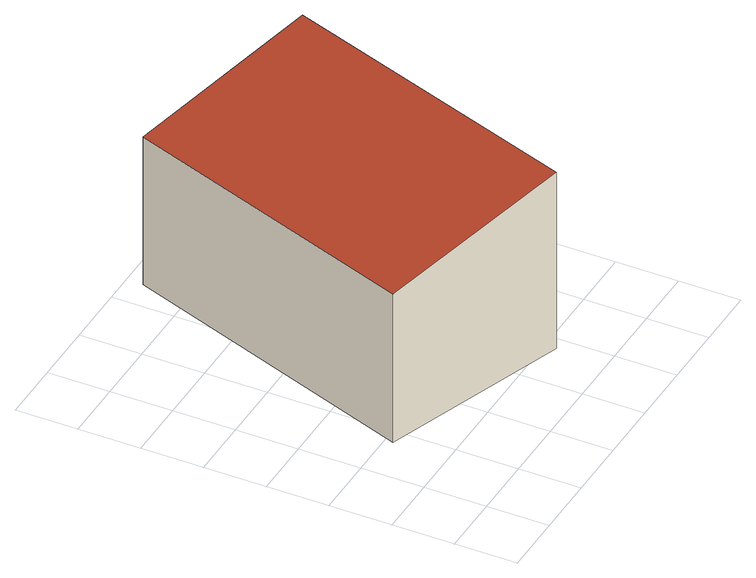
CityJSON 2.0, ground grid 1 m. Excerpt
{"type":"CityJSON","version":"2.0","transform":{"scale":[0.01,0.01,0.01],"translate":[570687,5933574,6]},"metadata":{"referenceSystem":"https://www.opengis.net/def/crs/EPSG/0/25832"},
"CityObjects":{
"building1":{"type":"Building","attributes":{"Grundfläche 2D":"16.558441","Grundhöhe NN":"6.287"},"geometry":[{"type":"Solid","lod":"3","boundaries":[[[[0,1,2,3]],[[4,5,3,2]],[[5,6,0,3]],[[6,7,1,0]],[[7,4,2,1]],[[7,6,5,4]]]],"semantics":{"surfaces":[{"type":"RoofSurface"},{"type":"WallSurface"},{"type":"GroundSurface"}],"values":[[0,1,1,1,1,2]]}}]}
},
"vertices":[
[76,188,291],[380,82,341],[549,573,341],[248,674,291],[549,573,29],[248,674,29],[76,188,29],[380,82,29]
]}
